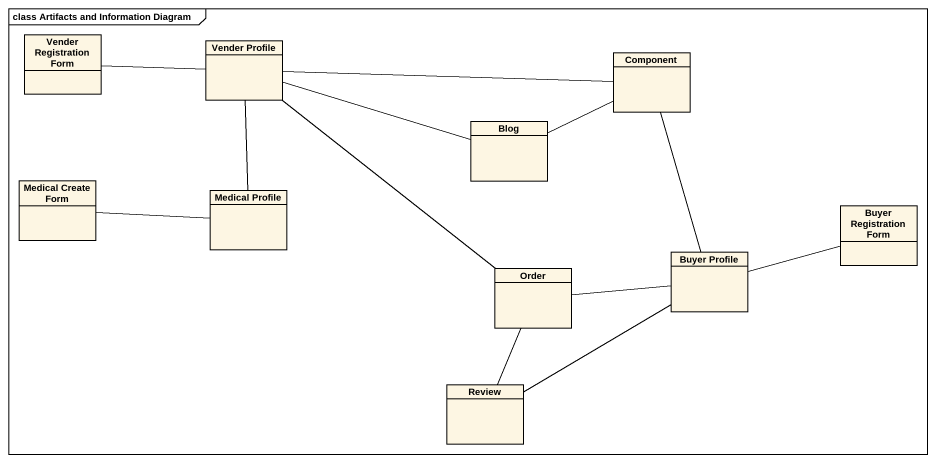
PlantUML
@startuml
mainframe class Artifacts and Information Diagram
hide circle
hide empty members
class "Vender Registration Form" as Vender_Registration_Form
class "Vender Profile" as Vender_Profile
class "Component" as Component_
class Blog
class "Medical Create Form" as Medical_Create_Form
class "Medical Profile" as Medical_Profile
class "Buyer Registration Form" as Buyer_Registration_Form
class "Buyer Profile" as Buyer_Profile
class Order
class Review
Vender_Registration_Form -right- Vender_Profile
Vender_Profile -right- Component_
Vender_Profile -right- Blog
Vender_Profile -- Medical_Profile
Vender_Profile -- Order
Component_ -- Buyer_Profile
Blog -right- Component_
Medical_Create_Form -right- Medical_Profile
Buyer_Profile -right- Buyer_Registration_Form
Order -right- Buyer_Profile
Order -- Review
Review -right- Buyer_Profile
@enduml
